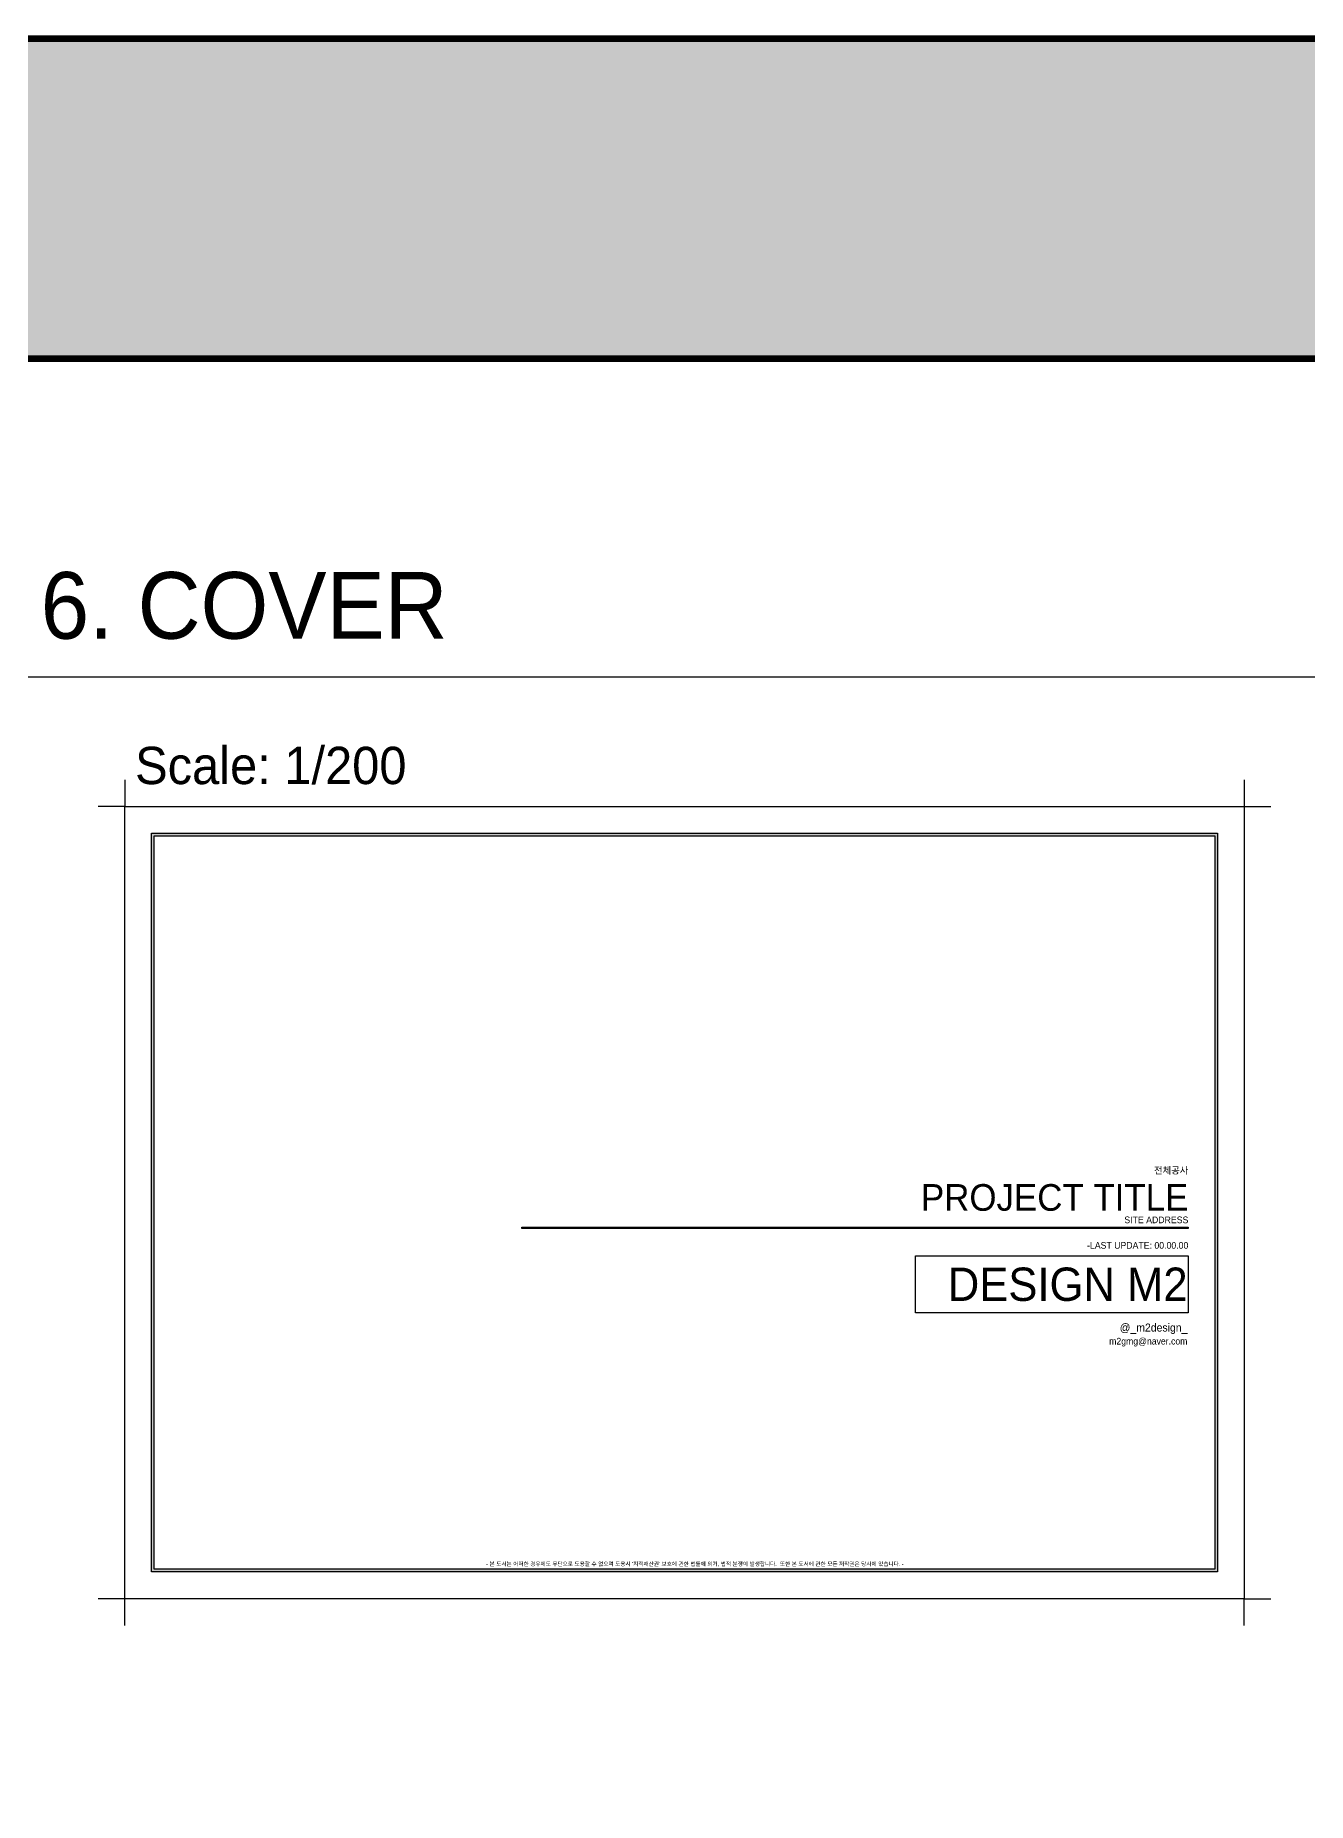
# Model space of a CAD drawing. Header units: millimetres. Extents: x -551172 to 227904, y -3435 to 261611.
# Drawn here: x -364595 to -269137, y 129088 to 261611 of the extents above; entities that cross this region are included whole.
import ezdxf
from ezdxf.enums import TextEntityAlignment as Align

# ---------------------------------------------------------------- set-up
doc = ezdxf.new("R2010")
doc.units = ezdxf.units.MM
doc.header["$LTSCALE"] = 100
doc.layers.get('DEFPOINTS').update_dxf_attribs({"color": 248})
for name, color, linetype in [('0 @ 1', 7, 'Continuous'), ('F-WALL1', 2, 'Continuous'), ('FORM(YOURNAME)-1', 1, 'Continuous'), ('FORM(YOURNAME)-1 @ 1', 1, 'Continuous'), ('FORM(YOURNAME)-11', 1, 'Continuous'), ('FORM(YOURNAME)-11 @ 1', 1, 'Continuous')]:
    doc.layers.add(name, color=color, linetype=linetype)
doc.styles.add('YOURNAME', font='HYWULM.TTF')

# ---------------------------------------------------------------- blocks, each defined once
blk = doc.blocks.new('FORM-COVER')
at = {"layer": 'FORM(YOURNAME)-1'}
h = blk.add_hatch(color=14, dxfattribs=at)
h.dxf.hatch_style = 1
h.paths.add_polyline_path([(221205, 58323), (221205, 58423), (271205, 58423), (271205, 58323)])
at = {"layer": 'FORM(YOURNAME)-11'}
h = blk.add_hatch(color=14, dxfattribs=at)
h.dxf.hatch_style = 1
h.paths.add_polyline_path([(273205, 87762), (273205, 32762), (193605, 32762), (193605, 87762)], flags=16)
h.paths.add_polyline_path([(193405, 87962), (273405, 87962), (273405, 32562), (193405, 32562)])
at = {"layer": 'DEFPOINTS', "color": 1}
for points in [[(191405, 91962), (191405, 89962), (189405, 89962)], [(275405, 91962), (275405, 89962), (277405, 89962)], [(191405, 28562), (191405, 30562), (189405, 30562)], [(275405, 28562), (275405, 30562), (277405, 30562)]]:
    blk.add_lwpolyline(points, dxfattribs=at)
at = {"layer": 'DEFPOINTS'}
blk.add_lwpolyline([(271205, 51997), (250728, 51997), (250728, 56281), (271205, 56281)], close=True, dxfattribs=at)
at = {"layer": 'FORM(YOURNAME)-1', "color": 250}
blk.add_lwpolyline([(191405, 89962), (275405, 89962), (275405, 30562), (191405, 30562)], close=True, dxfattribs=at)
at = {"layer": 'FORM(YOURNAME)-1', "color": 14}
for points in [[(193405, 87962), (273405, 87962), (273405, 32562), (193405, 32562)], [(273205, 87762), (273205, 32762), (193605, 32762), (193605, 87762)], [(221205, 58323), (221205, 58423), (271205, 58423), (271205, 58323)]]:
    blk.add_lwpolyline(points, close=True, dxfattribs=at)
at = {"layer": 'FORM(YOURNAME)-1', "color": 14, "style": 'YOURNAME'}
blk.add_text('전체공사', height=500, dxfattribs=at).set_placement((271205, 62423), align=Align.RIGHT)
blk.add_text('DESIGN M2', height=2500, dxfattribs=at).set_placement((262154, 54139), align=Align.MIDDLE_CENTER)
at = {"layer": 'FORM(YOURNAME)-1', "color": 12, "style": 'YOURNAME'}
blk.add_text('@_m2design_', height=600, dxfattribs=at).set_placement((271138, 50592), align=Align.RIGHT)
at = {"layer": 'FORM(YOURNAME)-1', "color": 12, "style": 'YOURNAME', "width": 0.995}
blk.add_text('m2gmg@naver.com', height=500, dxfattribs=at).set_placement((271138, 49620), align=Align.RIGHT)
at = {"layer": 'FORM(YOURNAME)-1', "color": 10, "style": 'YOURNAME'}
blk.add_text("- 본 도서는 어떠한 경우에도 무단으로 도용할 수 없으며 도용시 '지적재산권' 보호에 관한 법률에 의거, 법적 분쟁이 발생합니다.  또한 본 도서에 관한 모든 저작권은 당사에 있습니다. -", height=300, dxfattribs=at).set_placement((234190, 33169), align=Align.MIDDLE_CENTER)
at = {"layer": 'FORM(YOURNAME)-1', "color": 3, "style": 'YOURNAME'}
blk.add_attdef('1', text='', height=3000, dxfattribs=at).set_placement((271205, 60349), align=Align.MIDDLE_RIGHT)
blk = doc.blocks.new('*U632')
at = {"layer": 'FORM(YOURNAME)-1'}
ref = blk.add_blockref('FORM-COVER', (-549296, 113822), dxfattribs=at)
ref.add_attrib('1', 'PROJECT TITLE', dxfattribs={"layer": 'FORM(YOURNAME)-11 @ 1', "color": 3, "height": 2000, "style": 'YOURNAME'}).set_placement((-278090, 174470), align=Align.MIDDLE_RIGHT)
blk = doc.blocks.new('A-X')
h = blk.add_hatch(color=250)
h.dxf.hatch_style = 1
h.paths.add_polyline_path([(-1215354, 285577), (-675461, 285577), (-675461, 261577), (-1215354, 261577)])
h.paths.add_polyline_path([(-1215354, 21030), (-675461, 21030), (-675461, 40445), (-1215354, 40445)])
at = {"color": 1, "const_width": 500}
blk.add_lwpolyline([(-1215354, 285577), (-675461, 285577), (-675461, 21030), (-1215354, 21030)], close=True, dxfattribs=at)
blk.add_lwpolyline([(-1215354, 261577), (-675461, 261577)], dxfattribs=at)

msp = doc.modelspace()

# ---------------------------------------------------------------- linework, layer by layer
at = {"layer": 'DEFPOINTS', "color": 156}
msp.add_line((-537203.8, 213514.9), (-11030, 213514.9), dxfattribs=at)

# ---------------------------------------------------------------- block references
msp.add_blockref('A-X', (664431.4, -24215.6))
at = {"layer": 'F-WALL1'}
msp.add_blockref('*U632', (0, 0), dxfattribs=at)

# ---------------------------------------------------------------- texts
at = {"layer": '0 @ 1', "style": 'YOURNAME'}
msp.add_text('6. COVER', height=5000, dxfattribs=at).set_placement((-364193.8, 216366.3))
at = {"layer": '0 @ 1', "color": 3, "style": 'YOURNAME'}
msp.add_text('Scale: 1/200', height=2800, dxfattribs=at).set_placement((-357110.6, 206863.2), align=Align.MIDDLE_LEFT)
at = {"layer": 'FORM(YOURNAME)-1 @ 1', "color": 6, "style": 'YOURNAME'}
msp.add_text('SITE ADDRESS', height=500, dxfattribs=at).set_placement((-278090.3, 172789), align=Align.MIDDLE_RIGHT)
at = {"layer": 'FORM(YOURNAME)-1 @ 1', "style": 'YOURNAME'}
msp.add_text('-LAST UPDATE: 00.00.00', height=500, dxfattribs=at).set_placement((-278090.3, 170876), align=Align.MIDDLE_RIGHT)

doc.saveas('drawing.dxf')
